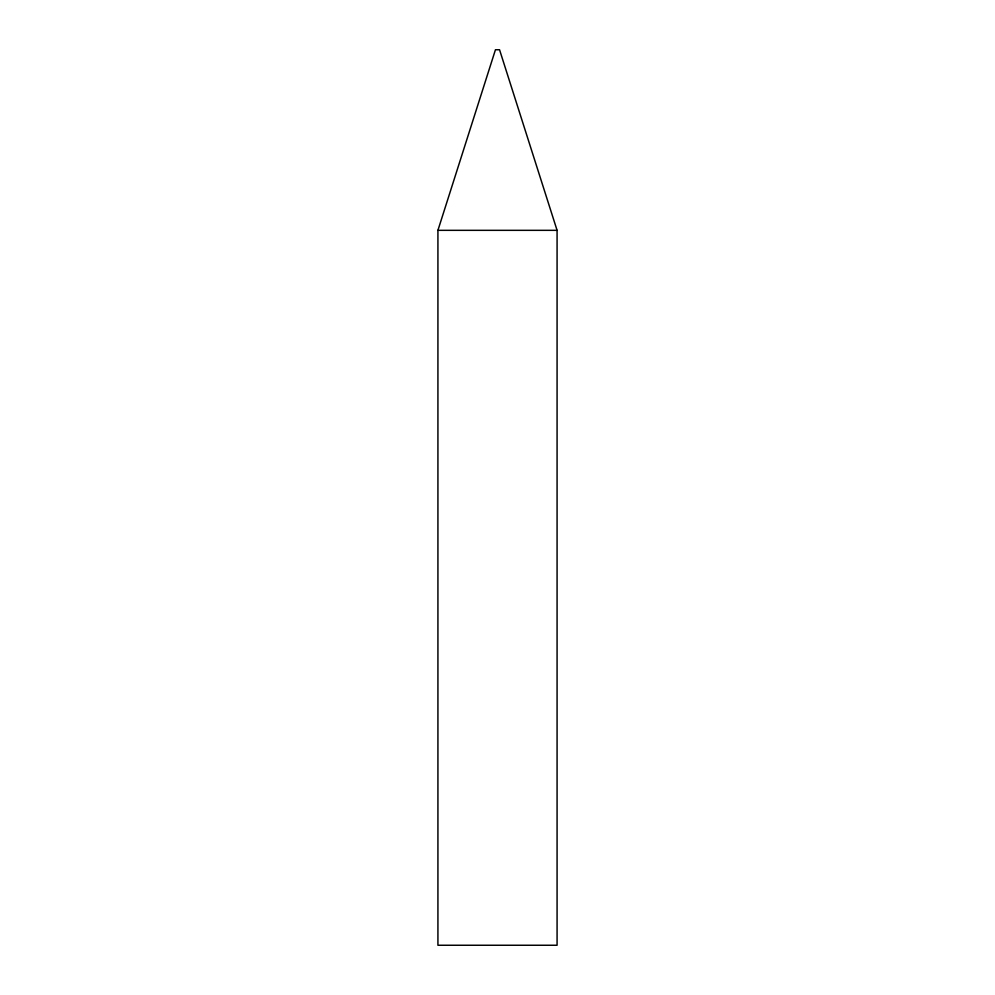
<?xml version="1.0" encoding="UTF-8"?>
<svg xmlns="http://www.w3.org/2000/svg" width="995" height="995" viewBox="0 0 995 995"><rect width="100%" height="100%" fill="white"/><g stroke="black" fill="none" stroke-linecap="round" stroke-linejoin="round"><path stroke-width="1.49" d="M437.924 230.33L495.448 49.75L499.552 49.75L557.076 230.33L557.076 945.25L437.924 945.25L437.924 230.33L557.076 230.33"/></g></svg>
